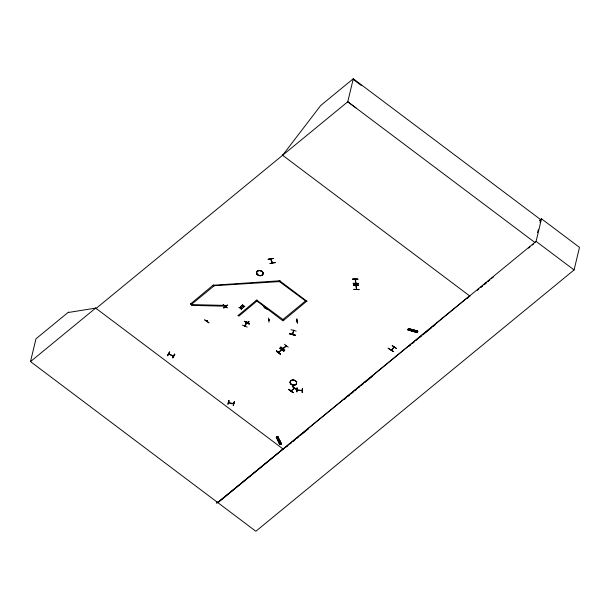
<?xml version="1.0" encoding="UTF-8"?>
<svg xmlns="http://www.w3.org/2000/svg" width="610" height="610" viewBox="0 0 610 610"><rect width="100%" height="100%" fill="white"/><g stroke="black" fill="none" stroke-linecap="round" stroke-linejoin="round"><path stroke-width="0.91" d="M275.003 262.445L270.024 263.489M225.601 306.685L225.738 306.182M225.959 306.563L226.051 306.754M246.623 322.865L247.302 322.393M297.444 390.164L297.581 389.66L297.535 390.156L296.986 389.904L302.24 390.553M301.836 390.324L302.232 390.69M302.316 390.217L302.125 390.72L302.209 390.164M302.171 392.649L302.377 388.417L302.217 392.466M355.599 279.349L355.874 283.421L356.004 283.01M355.889 283.368L355.737 283.002M355.988 285.282L355.943 285.701L356.141 285.335M356.652 288.942L356.53 289.353L356.103 285.305M292.655 333.716L292.472 334.433L293.662 330.574M293.745 330.338L293.555 331.009L293.486 330.269M293.669 330.635L292.464 334.379M358.451 283.315L358.436 283.734L353.175 283.315M353.823 289.3L359.069 289.475M353.838 289.475L359.084 289.643M358.451 283.36L353.159 283.33M272.167 262.658L272.579 263.024L272.655 262.62M355.325 278.976L355.493 279.685M355.943 285.655L355.897 285.244L356.537 288.988M391.414 349.85L391.292 350.216L394.342 347.265M246.684 322.126L244.663 326.045L244.999 325.74M246.76 322.614L244.923 326.075M539.332 220.591L541.505 218.807L579.5 247.378L574.079 269.94L255.849 531.257L30.5 361.6L35.975 338.802L68.549 312.053L68.45 312.472L95.648 308.103L96.09 308.431L347.761 101.778L353.289 78.743L540.689 219.638L540.025 222.406M169.435 352.084L167.445 355.691L169.687 352.023M168.932 353.625L168.741 354.151L168.81 353.617M169.084 354.288L169.275 353.762L169.153 354.273M167.712 355.805L169.725 352.023M172.645 357.62L174.834 354.311L172.866 357.902M173.202 355.424L173.087 355.935L173.278 355.409M173.614 355.546L173.514 355.729M226.31 305.442L191.266 304.573L190.556 303.704M226.401 306.243L191.357 305.374L191.334 304.291M190.488 303.986L213.164 285.137M191.266 304.573L213.881 286.006L213.729 284.931M280.127 280.783L279.395 281.606L213.95 285.724M206.942 320.822L207.034 321.317L207.186 320.631M207.263 320.631L207.026 321.348M204.739 319.884C209.367 322.972 211.525 324.718 204.716 319.922M223.893 307.943L227.309 305.175L223.931 307.753M224.869 306.716L224.724 306.22M224.815 306.51L225.075 305.999M226.157 306.616L225.952 306.952L226.135 306.426M227.309 305.175L223.695 307.76M227.133 307.714L223.252 304.703M241.529 308.965L241.217 309.377L240.706 308.119L239.12 307.6M239.074 307.791L239.372 307.387M256.978 301.02L238.823 316.155L238.106 315.286M239.326 307.577L240.622 307.852L240.531 306.441L240.996 307.905L242.65 308.042M243.733 307.158L243.413 307.57L242.902 306.312L241.316 305.793M241.27 305.984L241.575 305.579M241.484 309.148L241.125 307.981M241.529 305.77L242.826 306.045L242.452 304.863M244.854 306.235L243.199 306.098L242.727 304.634M241.08 308.172L242.399 308.256M243.687 307.341L243.329 306.174M243.283 306.365L244.595 306.449M242.307 325.115L247.21 327.09M245.433 321.378L249.376 324.604M244.755 325.641L244.671 325.976M245.075 325.831L245.129 325.443M245.456 324.154L248.91 321.386M246.592 322.926L246.775 322.187M246.646 322.873L246.898 322.088M246.974 322.088L246.707 322.576M247.081 322.438L247.073 322.827L247.248 322.301M247.37 322.926L247.454 322.598M247.675 322.705L247.561 322.789M228.109 404.171L229.055 400.396M228.666 402.013C227.881 403.629 234.072 404.308 233.782 403.294M247.576 323.079L247.767 322.408M228.658 402.524L228.788 401.998M247.812 322.888L247.904 322.515L247.515 323.094M229.185 402.142L229.009 402.63L229.146 402.089M244.259 321.432L249.193 323.285M256.2 300.433L282.979 320.906L306.975 300.974M238.037 315.568L256.856 299.891M233.378 403.149L233.157 403.652L233.752 403.637M228.59 402.341L233.6 403.789L233.737 403.24M273.15 258.526L268.232 259.288M234.324 401.746L233.279 405.467M270.604 259.113L270.672 258.731M270.939 258.77L270.794 259.502L270.848 258.701M271.061 259.052L270.733 259.425M272.464 262.742L272.441 262.269M263.573 306.632L267.767 309.529L263.756 306.479M217.023 501.534L216.596 503.326L283.048 449.006M274.996 262.422L275.049 262.834M265.358 308.477L265.236 307.997M265.251 308.012L265.121 308.408M265.724 307.882L265.266 308.515L265.388 308.134M268.636 318.001L268.979 322.248M268.926 319.846L268.842 320.349L269.445 320.105M268.972 319.808L268.918 320.364L269.338 319.823M306.319 301.515L279.395 281.606L279.25 280.531M282.926 319.495L305.534 300.928M283.703 320.082L256.787 300.173M278.473 352.039L278.366 352.458L278.747 352.153M278.709 351.848L278.503 352.565L278.785 351.856M278.93 351.955L278.633 352.176M279.845 348.226L284.046 351.116L280.036 348.074M280.829 346.968C280.089 347.486 284.687 350.941 284.855 349.995M281.828 349.393L281.568 350.117L281.507 349.583M278.412 352.389L281.858 349.362M282.003 349.469L281.873 349.873M282.834 348.196L282.727 348.615L286.334 345.611M283.07 348.005L282.865 348.722L282.987 348.333M283.147 348.005C281.751 350.171 286.837 346.19 285.869 345.74L285.739 346.144M286.159 345.534L285.991 346.221M290.024 333.624L289.918 334.028M291.039 329.705L296.178 331.123M288.248 347.212L284.359 344.215M293.379 330.925L293.562 330.201M292.83 333.762L292.701 334.41M293.555 331.009L293.745 330.246M296.719 318.923L297.383 323.231L296.963 319.106M296.895 321.234L296.346 321.249L296.429 320.746M296.422 321.264L296.483 320.707M296.841 320.715L296.788 321.279L296.956 320.768M295.095 335.302C279.189 331.413 305.907 337.848 290.017 333.647M289.094 389.294L288.858 389.637L293.036 392.527M291.1 390.522L290.993 390.941L291.549 390.438M278.869 442.25L280.508 441.93M291.244 391.025L291.305 390.659M294.233 388.532L294.111 388.051M294.005 388.471L294.134 388.067M294.493 388.356L294.599 387.937M297.009 387.914L296.91 392.032L297.078 387.777M297.161 389.569L297.078 390.125L297.108 389.607M301.645 390.621L301.843 390.118M352.71 279.22L357.994 279.189L352.748 279.022M353.365 285.16L358.649 285.129L353.404 284.954M355.851 285.327L355.973 284.908M356.11 285.335L356.156 284.916M356.126 285.701L356.248 285.289M356.53 288.667L356.316 289.292M391.208 349.728L391.109 350.155L394.182 347.143M391.422 349.522L391.254 350.247L391.498 349.522M394.411 346.915L394.045 347.548L393.938 347.06M394.151 346.846L393.991 347.578L394.258 346.815M393.32 351.604C385.733 346.45 386.885 347.715 393.366 351.413M392.169 345.725L396.454 348.401M413.031 331.154L413.458 329.88L414.373 330.231M413.969 331.428L414.396 330.155M414.8 331.672L415.227 330.391L416.142 330.742M415.738 331.947L416.165 330.666M416.348 332.206L416.79 330.849L417.705 331.2M408.494 328.493L408.059 329.781L417.293 332.481L408.082 329.72M537.593 232.54L538.256 229.779M217.854 502.686L536.083 241.377L541.505 218.807M295.141 335.111L289.971 333.838M227.804 404.27L228.819 400.366M229.07 402.608L228.704 402.325M233.233 405.658L234.324 401.593M226.112 306.822L225.723 306.54M417.225 332.671L417.362 332.229L417.232 332.663L407.999 329.972L408.136 329.53L417.377 332.221L408.113 329.606M408.349 328.942L408.486 328.508L417.728 331.192L408.471 328.561L408.349 328.935L417.575 331.642L417.713 331.207M407.999 329.964L408.143 329.53M417.583 331.634L408.357 328.874M224.61 306.616L224.998 306.327M225.143 306.456L224.884 306.357M281.401 350.003L281.744 349.721M281.934 349.827L278.595 352.527M408.441 328.897L408.227 329.263M408.997 330.056L409.424 328.782M417.293 332.465L417.728 331.123M280.798 347.006L284.618 350.331M288.858 389.63L292.892 392.642M289.064 389.332L293.09 392.36M293.052 392.504L289.003 389.5M280.249 354.189C278.534 350.811 272.136 349.012 280.272 354.151M249.139 323.483L244.29 321.31L249.17 323.407M168.756 354.128L173.614 355.95M174.643 354.059L172.6 357.811L174.612 354.204M268.789 320.174L269.315 320.159M291.039 390.873L294.348 388.189M294.493 388.311L291.222 391.01M282.613 155.275L320.715 105.492L353.289 78.743M272.556 262.986L270.802 259.036L270.954 259.387M408.403 328.752L417.659 331.398M392.276 345.611L396.439 348.531M223.862 307.882L227.256 305.107M30.5 361.6L95.694 308.065L96.136 308.401M292.625 386.542L296.651 389.569L292.48 386.641M217.9 502.503L469.57 295.842M286.425 446.924L287.889 445.719M290.093 443.905L291.565 442.7M293.029 441.495L295.232 439.688M296.704 438.483L298.908 436.668M300.379 435.464L308.454 428.83M344.437 399.283L345.908 398.078M348.112 396.271L349.576 395.066M351.047 393.862L353.251 392.047M354.715 390.842L356.187 389.637M358.39 387.83L359.854 386.626M361.326 385.421L363.529 383.606M365.001 382.401L372.344 376.37M409.058 346.221L410.53 345.016M412.734 343.209L414.198 342.004M416.401 340.189L417.873 338.985M419.337 337.78L421.541 335.973M423.012 334.768L431.819 327.532M433.291 326.327L435.494 324.512M467.069 298.587L468.541 297.383M478.789 288.965L477.325 290.162L478.812 288.98M480.985 287.158L482.449 285.953L481.015 287.18M483.913 284.756L486.109 282.948M489.777 279.944L487.581 281.751L489.822 279.982M491.241 278.739L493.437 276.94M528.573 248.087L530.037 246.882M532.233 245.083L533.697 243.878M483.951 284.779L486.147 282.979M267.752 309.514L263.604 306.571M277.756 436.89L281.271 444.088L279.616 444.4L276.216 437.179L278.114 436.813L277.695 436.851M277.855 436.859L281.172 444.111M281.202 444.095L277.458 436.783M281.065 444.08L277.794 436.874M355.249 279.304L355.66 283.33M276.238 437.187L276.673 437.042L280.173 444.301M281.515 444.034L279.769 444.286L280.196 444.286M223.1 304.802L227.126 307.844M283.894 351.215L279.883 348.157M173.476 356.065L168.711 354.09M276.711 437.805L278.351 437.477M268.11 259.265L273.188 258.396L268.209 259.494M270.001 263.505L274.98 262.643M213.668 285.213L279.182 280.813M352.71 279.144L357.94 279.159M353.365 285.076L358.619 285.251M296.368 321.218L296.826 321.096L296.384 321.234M297.039 390.095L302.179 390.682M272.373 263.032L270.611 259.097M353.137 79.399L361.333 85.492M355.958 107.871L347.761 101.778L535.161 242.681M536.083 241.377L574.079 269.94M282.171 154.948L470.005 296.178M280.059 281.065L306.906 301.256M213.096 285.419L213.881 286.006M292.617 386.534L296.658 389.561M95.648 308.103L283.49 449.334M281.301 444.08L277.901 436.691L276.513 436.966L279.837 444.362M249.093 321.546L245.677 324.314M226.241 305.724L226.333 306.525M278.823 440.992L279.594 441.16L278.823 440.992M413.336 330.544L414.091 330.765L413.336 330.544M278.213 440.87L279.853 440.55L278.213 440.87M278.556 441.602L280.196 441.282L278.556 441.602M279.212 442.99L280.852 442.662L279.212 442.99M279.441 443.478L281.08 443.15L279.441 443.478M276.421 350.963L280.417 354.029L276.421 350.963M290.68 383.842A3.309 2.509 13.5 0 0 296.323 384.025A3.332 2.524 13.5 0 0 293.082 380.091A3.332 2.524 13.5 0 0 290.665 383.85A3.332 2.524 13.5 0 0 296.346 384.041A3.309 2.509 13.5 0 0 293.082 380.106A3.309 2.509 13.5 0 0 290.68 383.842M290.718 383.698A3.309 2.509 13.5 0 0 296.361 383.881A3.309 2.509 13.5 0 0 293.12 379.961A3.309 2.509 13.5 0 0 290.718 383.698M257.138 274.355A3.317 2.509 13.5 0 0 262.796 274.538A3.332 2.524 13.5 0 0 259.547 270.596A3.332 2.524 13.5 0 0 257.13 274.355A3.332 2.524 13.5 0 0 262.803 274.538A3.317 2.509 13.5 0 0 259.547 270.611A3.317 2.509 13.5 0 0 257.138 274.355M257.168 274.21A3.317 2.509 13.5 0 0 262.826 274.393A3.317 2.509 13.5 0 0 259.578 270.459A3.317 2.509 13.5 0 0 257.168 274.21"/></g></svg>
